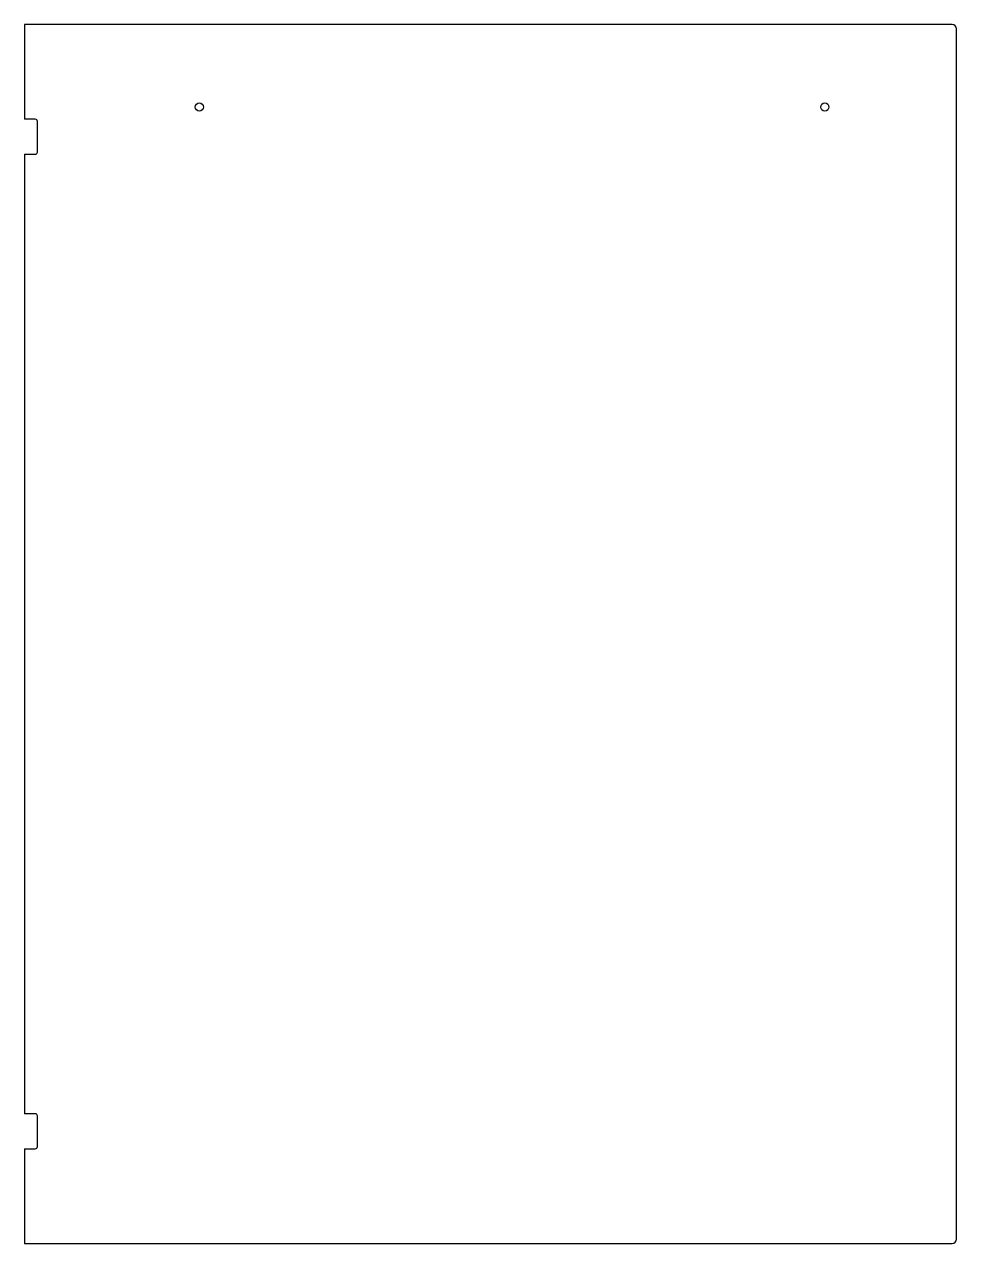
# Model space of a CAD drawing. Header units: millimetres. Extents: x 0 to 626, y 0 to 819.
import ezdxf

# ---------------------------------------------------------------- set-up
doc = ezdxf.new("R2010")
doc.units = ezdxf.units.MM

msp = doc.modelspace()

# ---------------------------------------------------------------- linework, layer by layer
at = {"color": 7, "linetype": 'Continuous', "lineweight": 25}
for p, q in [((0, 819), (0, 755.25)), ((623, 819), (0, 819)), ((626, 3), (626, 816)), ((7.25, 755.25), (0, 755.25)), ((8.75, 733.25), (8.75, 753.75)), ((0, 731.75), (0, 87.25)), ((0, 731.75), (7.25, 731.75)), ((7.25, 87.25), (0, 87.25)), ((8.75, 65.25), (8.75, 85.75)), ((0, 63.75), (0, 0)), ((0, 63.75), (7.25, 63.75)), ((0, 0), (623, 0))]:
    msp.add_line(p, q, dxfattribs=at)
for centre in [(117.5, 763.5), (537.5, 763.5)]:
    msp.add_circle(centre, 2.75, dxfattribs=at)
for centre, radius, start, end in [((623, 816), 3, 0, 90), ((7.25, 753.75), 1.5, 0, 90), ((7.25, 733.25), 1.5, 270, 0), ((7.25, 85.75), 1.5, 0, 90), ((7.25, 65.25), 1.5, 270, 0), ((623, 3), 3, 270, 0)]:
    msp.add_arc(centre, radius, start, end, dxfattribs=at)

doc.saveas('drawing.dxf')
